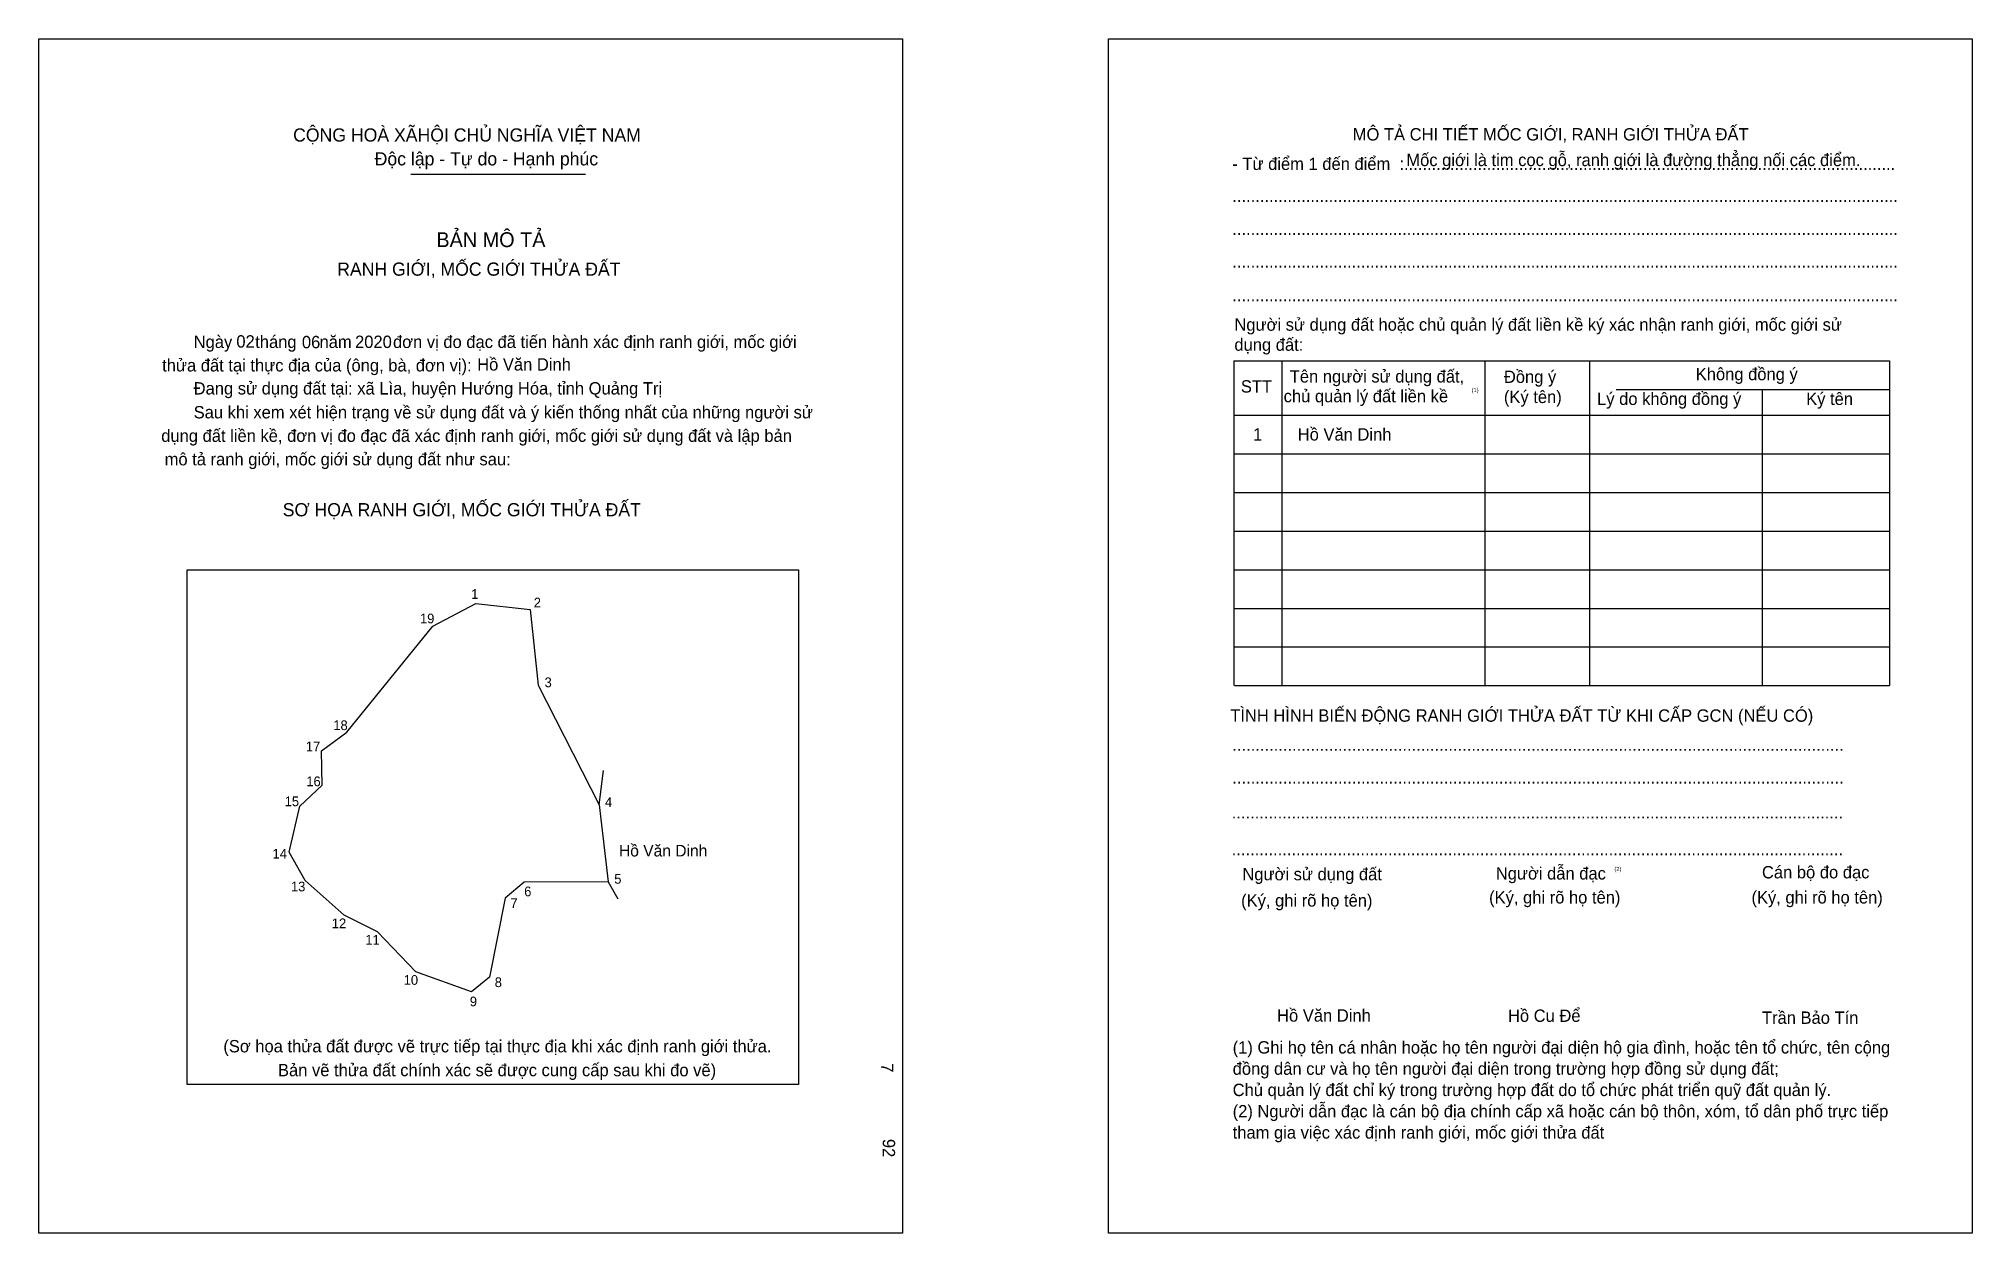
# Model space of a CAD drawing. Extents: x 550118 to 551059, y 1825500 to 1826081.
import ezdxf

# ---------------------------------------------------------------- set-up
doc = ezdxf.new("R2010")
doc.units = 0
for name, color, linetype in [('bmtKhungInTrang1', 7, 'Continuous'), ('bmtKhungInTrang2', 7, 'Continuous'), ('bmtNoiDung', 7, 'Continuous'), ('bmtTemplate', 7, 'Continuous'), ('CanhThua', 7, 'Continuous'), ('RauThua', 7, 'Continuous'), ('SoHieuDinhThua', 7, 'Continuous'), ('TenChuLanCan', 7, 'Continuous')]:
    doc.layers.add(name, color=color, linetype=linetype)

msp = doc.modelspace()

# ---------------------------------------------------------------- linework, layer by layer
at = {"layer": 'bmtKhungInTrang1'}
msp.add_lwpolyline([(550118.21, 1826080.67), (550538.34, 1826080.67), (550538.34, 1825499.57), (550118.21, 1825499.57)], close=True, dxfattribs=at)
at = {"layer": 'bmtKhungInTrang2'}
msp.add_lwpolyline([(550638.53, 1826080.67), (551058.67, 1826080.67), (551058.67, 1825499.57), (550638.53, 1825499.57)], close=True, dxfattribs=at)
at = {"layer": 'bmtTemplate'}
for p, q in [((550299.26, 1826014.81), (550384.22, 1826014.81)), ((550722.81, 1825923.93), (550722.81, 1825765.96)), ((550821.65, 1825923.93), (550821.65, 1825765.96)), ((550872.49, 1825924.12), (550872.49, 1825765.96)), ((551018.44, 1825923.93), (551018.44, 1825765.96)), ((550885.39, 1825910.02), (551018.44, 1825910.02)), ((550699.77, 1825897.61), (551018.44, 1825897.61)), ((550699.77, 1825878.8), (551018.44, 1825878.8)), ((550699.77, 1825859.99), (551018.44, 1825859.99)), ((550699.77, 1825841.19), (551018.44, 1825841.19)), ((550699.77, 1825822.38), (551018.44, 1825822.38)), ((550699.77, 1825803.57), (551018.44, 1825803.57)), ((550699.77, 1825784.77), (551018.44, 1825784.77)), ((550699.77, 1825765.96), (551018.44, 1825765.96))]:
    msp.add_line(p, q, dxfattribs=at)
for points in [[(550699.57, 1825923.93), (551018.44, 1825923.93)], [(550699.57, 1825923.93), (550699.57, 1825765.96)], [(550956.42, 1825909.83), (550956.42, 1825765.96)]]:
    msp.add_lwpolyline(points, dxfattribs=at)
msp.add_lwpolyline([(550190.49, 1825571.94), (550190.49, 1825822.36), (550487.77, 1825822.36), (550487.77, 1825571.94)], close=True, dxfattribs=at)
at = {"layer": 'CanhThua'}
for p, q in [((550309.97, 1825794.98), (550330.78, 1825805.9)), ((550330.78, 1825805.9), (550357.25, 1825803.04)), ((550357.25, 1825803.04), (550361.18, 1825766.23)), ((550268.02, 1825743.29), (550309.97, 1825794.98)), ((550361.18, 1825766.23), (550390.74, 1825707.97)), ((550255.71, 1825734.33), (550268.02, 1825743.29)), ((550256.07, 1825717.6), (550255.71, 1825734.33)), ((550245.19, 1825707.35), (550256.07, 1825717.6)), ((550240, 1825684.91), (550245.19, 1825707.35)), ((550390.74, 1825707.97), (550395.17, 1825670.51)), ((550247.77, 1825671.21), (550240, 1825684.91)), ((550266.75, 1825654.25), (550247.77, 1825671.21)), ((550354.31, 1825670.3), (550345.15, 1825662.57)), ((550395.17, 1825670.51), (550354.31, 1825670.3)), ((550345.15, 1825662.57), (550337.51, 1825624.15)), ((550282.93, 1825646.19), (550266.75, 1825654.25)), ((550301.65, 1825626.78), (550282.93, 1825646.19)), ((550328.7, 1825617.01), (550301.65, 1825626.78)), ((550337.51, 1825624.15), (550328.7, 1825617.01))]:
    msp.add_line(p, q, dxfattribs=at)
at = {"layer": 'RauThua'}
for p, q in [((550390.74, 1825707.97), (550392.85, 1825724.69)), ((550395.17, 1825670.51), (550399.82, 1825662.32))]:
    msp.add_line(p, q, dxfattribs=at)

# ---------------------------------------------------------------- texts
at = {"layer": 'bmtNoiDung'}
for s, height, p in [('02', 6.011, (550214.35, 1825930.41)), ('06', 6.011, (550246.23, 1825930.08)), ('2020', 6.011, (550272.09, 1825930.21)), ('Hồ Văn Dinh', 6.0114, (550331.48, 1825919.23)), ('1', 6.01, (550708.82, 1825885.2)), ('Hồ Văn Dinh ', 6.0114, (550730.57, 1825885.2)), ('Hồ Văn Dinh', 6.0114, (550720.53, 1825602.55))]:
    msp.add_text(s, height=height, dxfattribs=at).set_placement(p)
for s, height, p in [('7', 6.01, (550527.88, 1825582.28)), ('92', 6.011, (550528.73, 1825545.5))]:
    msp.add_text(s, height=height, rotation=270, dxfattribs=at).set_placement(p)
at = {"layer": 'bmtTemplate'}
for s, height, p in [('CỘNG HOÀ XÃHỘI CHỦ NGHĨA VIỆT NAM', 6.4122, (550241.96, 1826030.62)), ('MÔ TẢ CHI TIẾT MỐC GIỚI, RANH GIỚI THỬA ĐẤT', 6.0091, (550757.33, 1826031.14)), ('Độc lập - Tự do - Hạnh phúc', 6.4122, (550281.62, 1826019.03)), ('Mốc giới là tim cọc gỗ, ranh giới là đường thẳng nối các điểm.', 6.0091, (550783.4, 1826018.68)), ('- Từ điểm 1 đến điểm  :...........................................................................................................', 6.00912, (550698.75, 1826016.81)), ('.................................................................................................................................................', 6.00912, (550698.75, 1826001.23)), ('BẢN MÔ TẢ', 7.214, (550311.63, 1825979.29)), ('.................................................................................................................................................', 6.00912, (550698.75, 1825985.25)), ('RANH GIỚI, MỐC GIỚI THỬA ĐẤT', 6.4122, (550263.4, 1825965.37)), ('.................................................................................................................................................', 6.00912, (550698.75, 1825969.26)), ('.................................................................................................................................................', 6.00912, (550698.75, 1825952.9)), ('Người sử dụng đất hoặc chủ quản lý đất liền kề ký xác nhận ranh giới, mốc giới sử', 6.0091, (550699.77, 1825938.61)), ('Ngày     tháng     năm         đơn vị đo đạc đã tiến hành xác định ranh giới, mốc giới ', 6.0114, (550193.59, 1825930.21)), ('dụng đất:', 6.009, (550699.77, 1825928.83)), ('thửa đất tại thực địa của (ông, bà, đơn vị):', 6.0114, (550178.26, 1825918.79)), ('Đang sử dụng đất tại: xã Lìa, huyện Hướng Hóa, tỉnh Quảng Trị', 6.0114, (550193.59, 1825907.58)), ('STT', 6.009, (550702.91, 1825908.52)), ('Tên người sử dụng đất,', 6.0091, (550726.69, 1825913.41)), ('Đồng ý', 6.009, (550830.84, 1825913.22)), ('Không đồng ý', 6.0091, (550924.16, 1825914.53)), ('Sau khi xem xét hiện trạng về sử dụng đất và ý kiến thống nhất của những người sử ', 6.0114, (550193.59, 1825895.96)), ('chủ quản lý đất liền kề', 6.0091, (550723.74, 1825903.8)), ('(1)', 2.004, (550815.14, 1825908.73)), ('(Ký tên)', 6.009, (550830.84, 1825903.44)), ('Lý do không đồng ý', 6.0091, (550876.17, 1825902.5)), ('Ký tên', 6.009, (550977.86, 1825902.5)), ('dụng đất liền kề, đơn vị đo đạc đã xác định ranh giới, mốc giới sử dụng đất và lập bản', 6.0114, (550177.81, 1825884.54)), ('mô tả ranh giới, mốc giới sử dụng đất như sau:', 6.0114, (550179.47, 1825873.12)), ('SƠ HỌA RANH GIỚI, MỐC GIỚI THỬA ĐẤT', 6.4122, (550236.9, 1825848.33)), ('TÌNH HÌNH BIẾN ĐỘNG RANH GIỚI THỬA ĐẤT TỪ KHI CẤP GCN (NẾU CÓ)', 6.0091, (550697.74, 1825748.42)), ('.....................................................................................................................................', 6.01813, (550698.75, 1825734.28)), ('.....................................................................................................................................', 6.01813, (550698.75, 1825718.29)), ('.....................................................................................................................................', 6.01813, (550698.45, 1825701.37)), ('.....................................................................................................................................', 6.01813, (550698.45, 1825683.5)), ('Người sử dụng đất', 6.0091, (550703.65, 1825671.28)), ('Người dẫn đạc', 6.0091, (550826.91, 1825671.66)), ('(2)', 2.004, (550884.61, 1825675.8)), ('Cán bộ đo đạc', 6.0091, (550956.36, 1825672.22)), ('(Ký, ghi rõ họ tên)', 6.0091, (550703.04, 1825658.49)), ('(Ký, ghi rõ họ tên)', 6.0091, (550823.64, 1825660)), ('(Ký, ghi rõ họ tên)', 6.0091, (550951.25, 1825660)), ('Hồ Cu Để', 6.009, (550832.83, 1825602.43)), ('Trần Bảo Tín', 6.0091, (550956.36, 1825601.46)), ('(Sơ họa thửa đất được vẽ trực tiếp tại thực địa khi xác định ranh giới thửa.', 6.0114, (550208.02, 1825587.59)), ('(1) Ghi họ tên cá nhân hoặc họ tên người đại diện hộ gia đình, hoặc tên tổ chức, tên cộng', 6.0091, (550698.93, 1825587.01)), ('đồng dân cư và họ tên người đại diện trong trường hợp đồng sử dụng đất;', 6.0091, (550698.93, 1825576.67)), ('Bản vẽ thửa đất chính xác sẽ được cung cấp sau khi đo vẽ)', 6.0114, (550234.6, 1825575.97)), ('Chủ quản lý đất chỉ ký trong trường hợp đất do tổ chức phát triển quỹ đất quản lý.', 6.0091, (550698.93, 1825566.33)), ('(2) Người dẫn đạc là cán bộ địa chính cấp xã hoặc cán bộ thôn, xóm, tổ dân phố trực tiếp', 6.0091, (550698.93, 1825555.98)), ('tham gia việc xác định ranh giới, mốc giới thửa đất', 6.0091, (550698.93, 1825545.64))]:
    msp.add_text(s, height=height, dxfattribs=at).set_placement(p)
at = {"layer": 'SoHieuDinhThua'}
for s, height, p in [('1', 4.72, (550328.58, 1825808.18)), ('2', 4.72, (550358.99, 1825804.01)), ('19', 4.722, (550303.64, 1825796.27)), ('3', 4.72, (550364.26, 1825765.21)), ('18', 4.722, (550261.48, 1825744.35)), ('17', 4.722, (550248.15, 1825734.06)), ('16', 4.722, (550248.36, 1825717.06)), ('15', 4.722, (550237.83, 1825707.34)), ('4', 4.72, (550393.64, 1825706.98)), ('14', 4.722, (550231.95, 1825681.87)), ('13', 4.722, (550240.89, 1825665.89)), ('6', 4.72, (550354.34, 1825663.51)), ('5', 4.72, (550398.14, 1825669.62)), ('7', 4.72, (550347.63, 1825657.81)), ('12', 4.722, (550260.76, 1825647.98)), ('11', 4.722, (550277.08, 1825640.02)), ('10', 4.722, (550295.72, 1825620.45)), ('8', 4.72, (550340.01, 1825619.34)), ('9', 4.72, (550327.9, 1825609.99))]:
    msp.add_text(s, height=height, dxfattribs=at).set_placement(p)
at = {"layer": 'TenChuLanCan'}
msp.add_text('Hồ Văn Dinh', height=5.6668, dxfattribs=at).set_placement((550400.45, 1825682.87))

doc.saveas('drawing.dxf')
